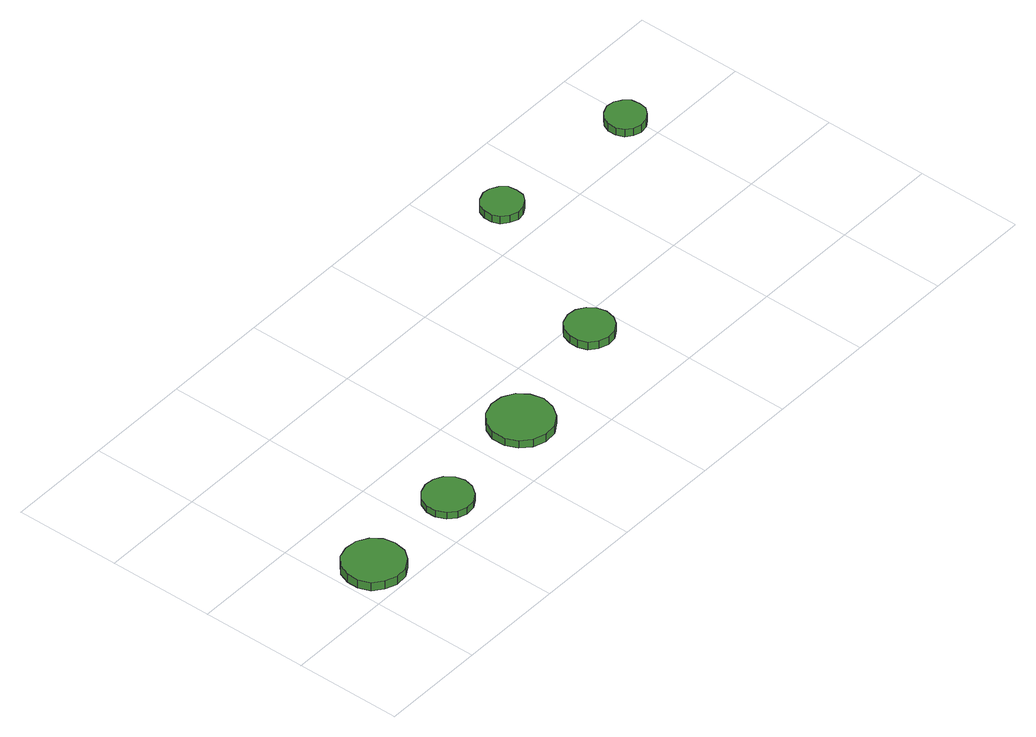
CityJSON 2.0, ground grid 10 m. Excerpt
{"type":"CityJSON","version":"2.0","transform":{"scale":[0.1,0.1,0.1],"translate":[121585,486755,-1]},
"CityObjects":{
"tree1":{"type":"SolitaryVegetationObject","attributes":{"function":"something"},"geometry":[{"type":"MultiSurface","lod":"1","boundaries":[[[0,1,2,3,4,5,6,7,8,9,10,11,12,13,14]],[[15,16,17,18,19,20,21,22,23,24,25,26,27,28,29]],[[0,29,28,1]],[[1,28,27,2]],[[2,27,26,3]],[[3,26,25,4]],[[4,25,24,5]],[[5,24,23,6]],[[6,23,22,7]],[[7,22,21,8]],[[8,21,20,9]],[[9,20,19,10]],[[10,19,18,11]],[[11,18,17,12]],[[12,17,16,13]],[[13,16,15,14]],[[14,15,29,0]]]}]},
"tree2":{"type":"SolitaryVegetationObject","attributes":{"function":"something"},"geometry":[{"type":"MultiSurface","lod":"1","boundaries":[[[30,31,32,33,34,35,36,37,38,39,40,41,42,43,44]],[[45,46,47,48,49,50,51,52,53,54,55,56,57,58,59]],[[30,59,58,31]],[[31,58,57,32]],[[32,57,56,33]],[[33,56,55,34]],[[34,55,54,35]],[[35,54,53,36]],[[36,53,52,37]],[[37,52,51,38]],[[38,51,50,39]],[[39,50,49,40]],[[40,49,48,41]],[[41,48,47,42]],[[42,47,46,43]],[[43,46,45,44]],[[44,45,59,30]]]}]},
"tree3":{"type":"SolitaryVegetationObject","attributes":{"function":"something"},"geometry":[{"type":"MultiSurface","lod":"1","boundaries":[[[60,61,62,63,64,65,66,67,68,69,70,71,72,73,74]],[[75,76,77,78,79,80,81,82,83,84,85,86,87,88,89]],[[60,89,88,61]],[[61,88,87,62]],[[62,87,86,63]],[[63,86,85,64]],[[64,85,84,65]],[[65,84,83,66]],[[66,83,82,67]],[[67,82,81,68]],[[68,81,80,69]],[[69,80,79,70]],[[70,79,78,71]],[[71,78,77,72]],[[72,77,76,73]],[[73,76,75,74]],[[74,75,89,60]]]}]},
"tree4":{"type":"SolitaryVegetationObject","attributes":{"function":"something"},"geometry":[{"type":"MultiSurface","lod":"1","boundaries":[[[90,91,92,93,94,95,96,97,98,99,100,101,102,103,104]],[[105,106,107,108,109,110,111,112,113,114,115,116,117,118,119]],[[90,119,118,91]],[[91,118,117,92]],[[92,117,116,93]],[[93,116,115,94]],[[94,115,114,95]],[[95,114,113,96]],[[96,113,112,97]],[[97,112,111,98]],[[98,111,110,99]],[[99,110,109,100]],[[100,109,108,101]],[[101,108,107,102]],[[102,107,106,103]],[[103,106,105,104]],[[104,105,119,90]]]}]},
"tree5":{"type":"SolitaryVegetationObject","attributes":{"function":"something"},"geometry":[{"type":"MultiSurface","lod":"1","boundaries":[[[120,121,122,123,124,125,126,127,128,129,130,131,132,133,134]],[[135,136,137,138,139,140,141,142,143,144,145,146,147,148,149]],[[120,149,148,121]],[[121,148,147,122]],[[122,147,146,123]],[[123,146,145,124]],[[124,145,144,125]],[[125,144,143,126]],[[126,143,142,127]],[[127,142,141,128]],[[128,141,140,129]],[[129,140,139,130]],[[130,139,138,131]],[[131,138,137,132]],[[132,137,136,133]],[[133,136,135,134]],[[134,135,149,120]]]}]},
"tree6":{"type":"SolitaryVegetationObject","attributes":{"function":"something"},"geometry":[{"type":"MultiSurface","lod":"1","boundaries":[[[150,151,152,153,154,155,156,157,158,159,160,161,162,163,164]],[[165,166,167,168,169,170,171,172,173,174,175,176,177,178,179]],[[150,179,178,151]],[[151,178,177,152]],[[152,177,176,153]],[[153,176,175,154]],[[154,175,174,155]],[[155,174,173,156]],[[156,173,172,157]],[[157,172,171,158]],[[158,171,170,159]],[[159,170,169,160]],[[160,169,168,161]],[[161,168,167,162]],[[162,167,166,163]],[[163,166,165,164]],[[164,165,179,150]]]}]}
},
"vertices":[
[60,32,16],[58,43,16],[51,52,16],[41,58,16],[29,59,16],[18,56,16],[9,48,16],[5,37,16],[5,26,16],[9,15,16],[18,8,16],[29,4,16],[41,5,16],[51,11,16],[58,20,16],[58,20,7],[51,11,7],[41,5,7],[29,4,7],[18,8,7],[9,15,7],[5,26,7],[5,37,7],[9,48,7],[18,56,7],[29,59,7],[41,58,7],[51,52,7],[58,43,7],[60,32,7],
[159,39,14],[157,48,14],[151,56,14],[143,60,14],[134,61,14],[125,58,14],[118,52,14],[114,43,14],[114,34,14],[118,25,14],[125,19,14],[134,16,14],[143,17,14],[151,22,14],[157,30,14],[157,30,7],[151,22,7],[143,17,7],[134,16,7],[125,19,7],[118,25,7],[114,34,7],[114,43,7],[118,52,7],[125,58,7],[134,61,7],[143,60,7],[151,56,7],[157,48,7],[159,39,7],
[278,54,15],[275,66,15],[268,76,15],[257,82,15],[245,83,15],[233,79,15],[224,71,15],[219,60,15],[219,47,15],[224,36,15],[233,28,15],[245,24,15],[257,25,15],[268,32,15],[275,42,15],[275,42,7],[268,32,7],[257,25,7],[245,24,7],[233,28,7],[224,36,7],[219,47,7],[219,60,7],[224,71,7],[233,79,7],[245,83,7],[257,82,7],[268,76,7],[275,66,7],[278,54,7],
[395,84,15],[393,93,15],[388,100,15],[380,105,15],[371,106,15],[362,103,15],[355,97,15],[352,88,15],[352,79,15],[355,71,15],[362,65,15],[371,62,15],[380,63,15],[388,68,15],[393,75,15],[393,75,7],[388,68,7],[380,63,7],[371,62,7],[362,65,7],[355,71,7],[352,79,7],[352,88,7],[355,97,7],[362,103,7],[371,106,7],[380,105,7],[388,100,7],[393,93,7],[395,84,7],
[464,238,15],[463,246,15],[458,252,15],[451,256,15],[444,257,15],[436,254,15],[430,249,15],[427,242,15],[427,234,15],[430,227,15],[436,222,15],[444,219,15],[451,220,15],[458,224,15],[463,230,15],[463,230,7],[458,224,7],[451,220,7],[444,219,7],[436,222,7],[430,227,7],[427,234,7],[427,242,7],[430,249,7],[436,254,7],[444,257,7],[451,256,7],[458,252,7],[463,246,7],[464,238,7],
[612,229,15],[611,237,15],[606,243,15],[600,247,15],[592,248,15],[585,245,15],[579,240,15],[576,233,15],[576,225,15],[579,218,15],[585,213,15],[592,211,15],[600,212,15],[606,216,15],[611,222,15],[611,222,7],[606,216,7],[600,212,7],[592,211,7],[585,213,7],[579,218,7],[576,225,7],[576,233,7],[579,240,7],[585,245,7],[592,248,7],[600,247,7],[606,243,7],[611,237,7],[612,229,7]
]}
